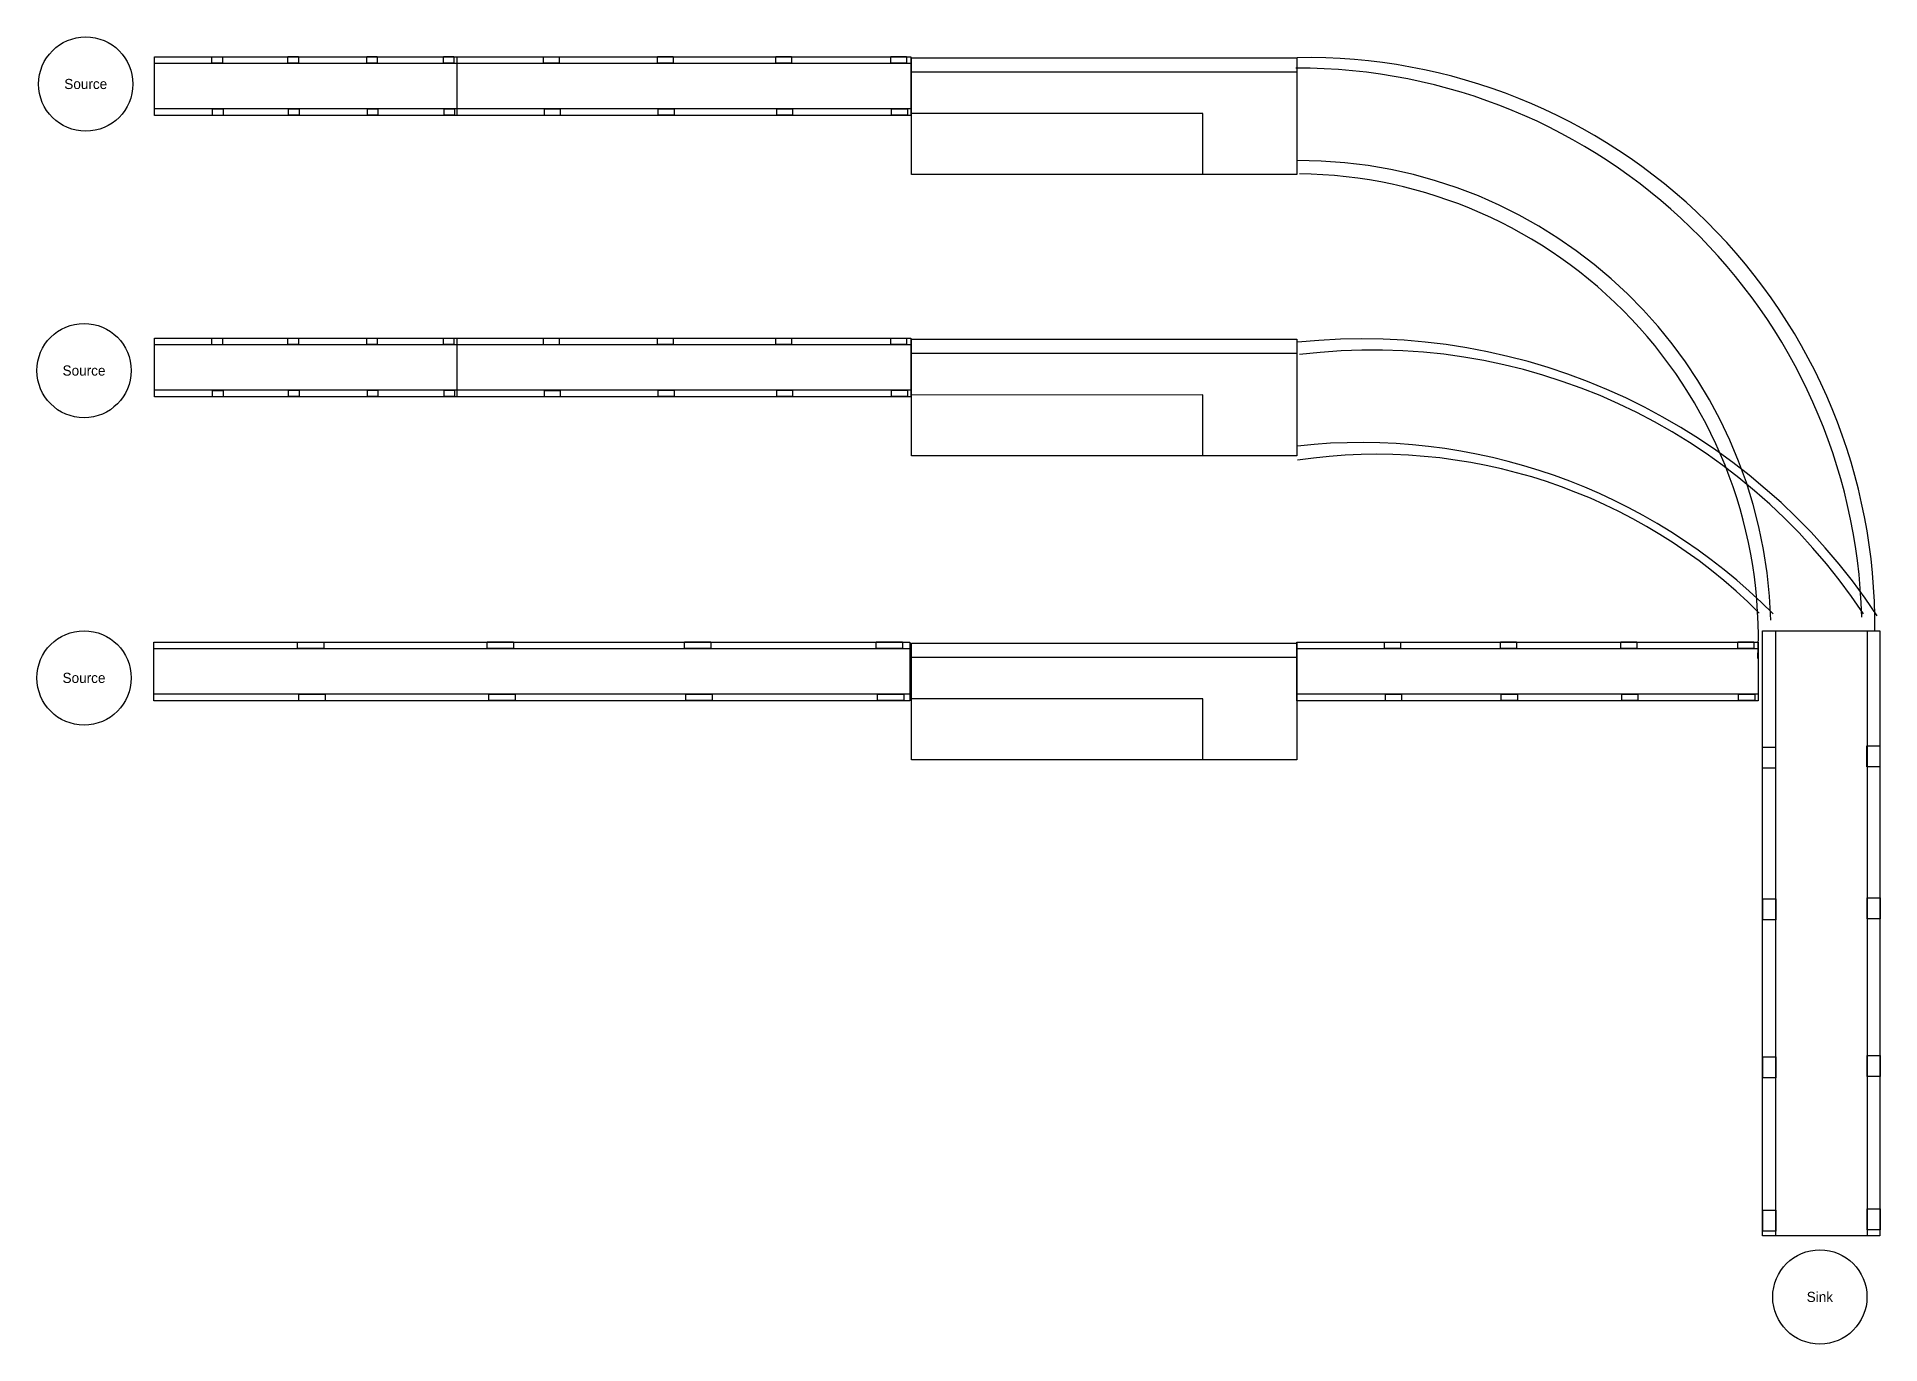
# Model space of a CAD drawing. Header units: metres. Extents: x -0.5 to 54.1, y -19.2 to 19.5.
import ezdxf

# ---------------------------------------------------------------- set-up
doc = ezdxf.new("R2010")
doc.units = ezdxf.units.M
doc.header["$MEASUREMENT"] = 0

# ---------------------------------------------------------------- blocks, each defined once
blk = doc.blocks.new('Source')
blk.add_circle((1.397, -1.396), 1.396)
at = {"color": 2, "insert": (1.397, -1.396), "char_height": 0.3, "width": 1.5174, "attachment_point": 5}
blk.add_mtext('Source', dxfattribs=at)
at = {"flags": 1}
for tag in ['TYPE', 'CHANNELS', 'NAME']:
    blk.add_attdef(tag, (-1.073, -10.828), '', height=0.2, dxfattribs=at)
blk = doc.blocks.new('Conveyor')
for points in [[(-0.016, 0.054), (8.941, 0.054), (8.941, -3.42), (-0.016, -3.42)], [(1.686, 0.05), (1.998, 0.05), (1.998, -0.335), (1.686, -0.335)], [(3.935, 0.06), (4.247, 0.06), (4.247, -0.325), (3.935, -0.325)], [(6.272, 0.06), (6.584, 0.06), (6.584, -0.325), (6.272, -0.325)], [(8.542, 0.06), (8.854, 0.06), (8.854, -0.325), (8.542, -0.325)], [(-0.016, -0.327), (8.941, -0.327), (8.941, -3.024), (-0.016, -3.024)], [(1.704, -3.035), (2.016, -3.035), (2.016, -3.42), (1.704, -3.42)], [(3.953, -3.024), (4.265, -3.024), (4.265, -3.409), (3.953, -3.409)], [(6.29, -3.024), (6.602, -3.024), (6.602, -3.409), (6.29, -3.409)], [(8.56, -3.024), (8.872, -3.024), (8.872, -3.409), (8.56, -3.409)]]:
    blk.add_lwpolyline(points, close=True)
at = {"flags": 1}
for tag in ['TYPE', 'CHANNELS', 'NAME']:
    blk.add_attdef(tag, (-4.396, -10.935), '', height=0.2, dxfattribs=at)
blk = doc.blocks.new('Server')
blk.add_lwpolyline([(0.004, -0.004), (11.414, -0.004), (11.414, -4.941), (0.004, -4.941)], close=True)
blk.add_lwpolyline([(0.004, -0.6), (11.414, -0.6), (11.414, -4.941), (8.633, -4.941), (8.633, -2.359), (0.004, -2.366), (0.004, -0.6)])
at = {"flags": 1}
for tag in ['CHANNELS', 'NAME']:
    blk.add_attdef(tag, (-14.248, -11.611), '', height=0.2, dxfattribs=at)
blk = doc.blocks.new('Sink')
blk.add_circle((1.321, -1.41), 1.396)
at = {"color": 4, "insert": (1.321, -1.41), "char_height": 0.3, "width": 1.5174, "attachment_point": 5}
blk.add_mtext('Sink', dxfattribs=at)
at = {"flags": 1}
for tag in ['CHANNELS', 'NAME']:
    blk.add_attdef(tag, (-29.187, -4.791), '', height=0.2, dxfattribs=at)
blk = doc.blocks.new('ConveyorCurved2')
for centre, radius, start, end in [((1.799, -18.286), 18.293, 33.4667, 95.9984), ((2.12, -17.737), 17.414, 33.4467, 97.1714), ((1.777, -20.256), 17.194, 44.8124, 96.297), ((2.24, -19.402), 15.99, 44.9125, 98.4606)]:
    blk.add_arc(centre, radius, start, end)
for tag, flags in [('ANGLE', 1), ('TYPE', 9), ('STARTANGLE', 1), ('CHANNELS', 1), ('RADIUS', 1), ('NAME', 1)]:
    blk.add_attdef(tag, (-38.415, -25.238), '', height=0.2, dxfattribs=dict(flags=flags))
blk = doc.blocks.new('ConveyorCurved1')
for centre, radius, start, end in [((0.271, -16.797), 16.798, 359.4673, 91.0557), ((-0.031, -17.029), 16.72, 1.5668, 90.1751), ((-0.005, -17.04), 13.995, 1.5621, 90.1355), ((-0.126, -17.186), 13.745, 357.4381, 89.3604)]:
    blk.add_arc(centre, radius, start, end)
for tag, flags in [('ANGLE', 1), ('TYPE', 9), ('STARTANGLE', 1), ('CHANNELS', 1), ('RADIUS', 1), ('NAME', 1)]:
    blk.add_attdef(tag, (-38.328, -33.739), '', height=0.2, dxfattribs=dict(flags=flags))

msp = doc.modelspace()

# ---------------------------------------------------------------- block references
for name, p in [('Source', (-0.449, 19.507)), ('ConveyorCurved1', (36.868, 18.892)), ('Source', (-0.5, 11.019)), ('ConveyorCurved2', (36.95, 10.556)), ('Source', (-0.5, 1.916)), ('Sink', (50.987, -16.404))]:
    msp.add_blockref(name, p)
for name, p, yscale in [('Conveyor', (3, 18.892), 0.5), ('Server', (25.4, 18.892), 0.7), ('Conveyor', (3, 10.556), 0.5), ('Server', (25.4, 10.556), 0.7), ('Server', (25.4, 1.557), 0.7)]:
    msp.add_blockref(name, p, dxfattribs=dict(yscale=yscale))
at = {"yscale": 0.5}
for p, xscale in [((11.977, 18.892), 1.5), ((11.977, 10.556), 1.5), ((3, 1.557), 2.5), ((36.84, 1.557), 1.525999999999999)]:
    msp.add_blockref('Conveyor', p, dxfattribs=dict(at, xscale=xscale))
at = {"xscale": 2, "rotation": 270}
msp.add_blockref('Conveyor', (54.033, 1.882), dxfattribs=at)

doc.saveas('drawing.dxf')
